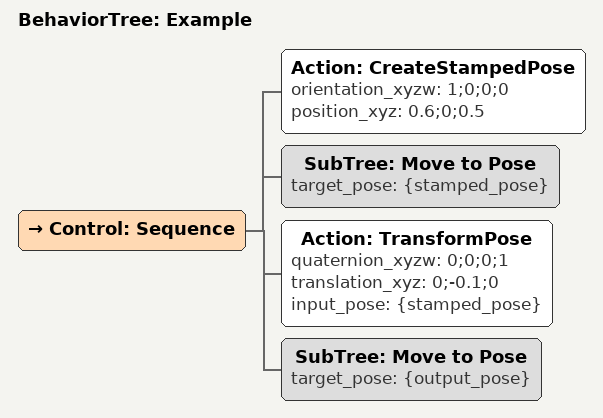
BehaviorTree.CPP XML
<?xml version='1.0' encoding='UTF-8'?>
<root BTCPP_format="4" main_tree_to_execute="Example">
  <BehaviorTree ID="Example" _description="">
    <Control ID="Sequence">
      <Action ID="CreateStampedPose" orientation_xyzw="1;0;0;0" position_xyz="0.6;0;0.5"/>
      <SubTree ID="Move to Pose" target_pose="{stamped_pose}"/>
      <Action ID="TransformPose" quaternion_xyzw="0;0;0;1" translation_xyz="0;-0.1;0" input_pose="{stamped_pose}"/>
      <SubTree ID="Move to Pose" target_pose="{output_pose}"/>
    </Control>
  </BehaviorTree>
</root>
